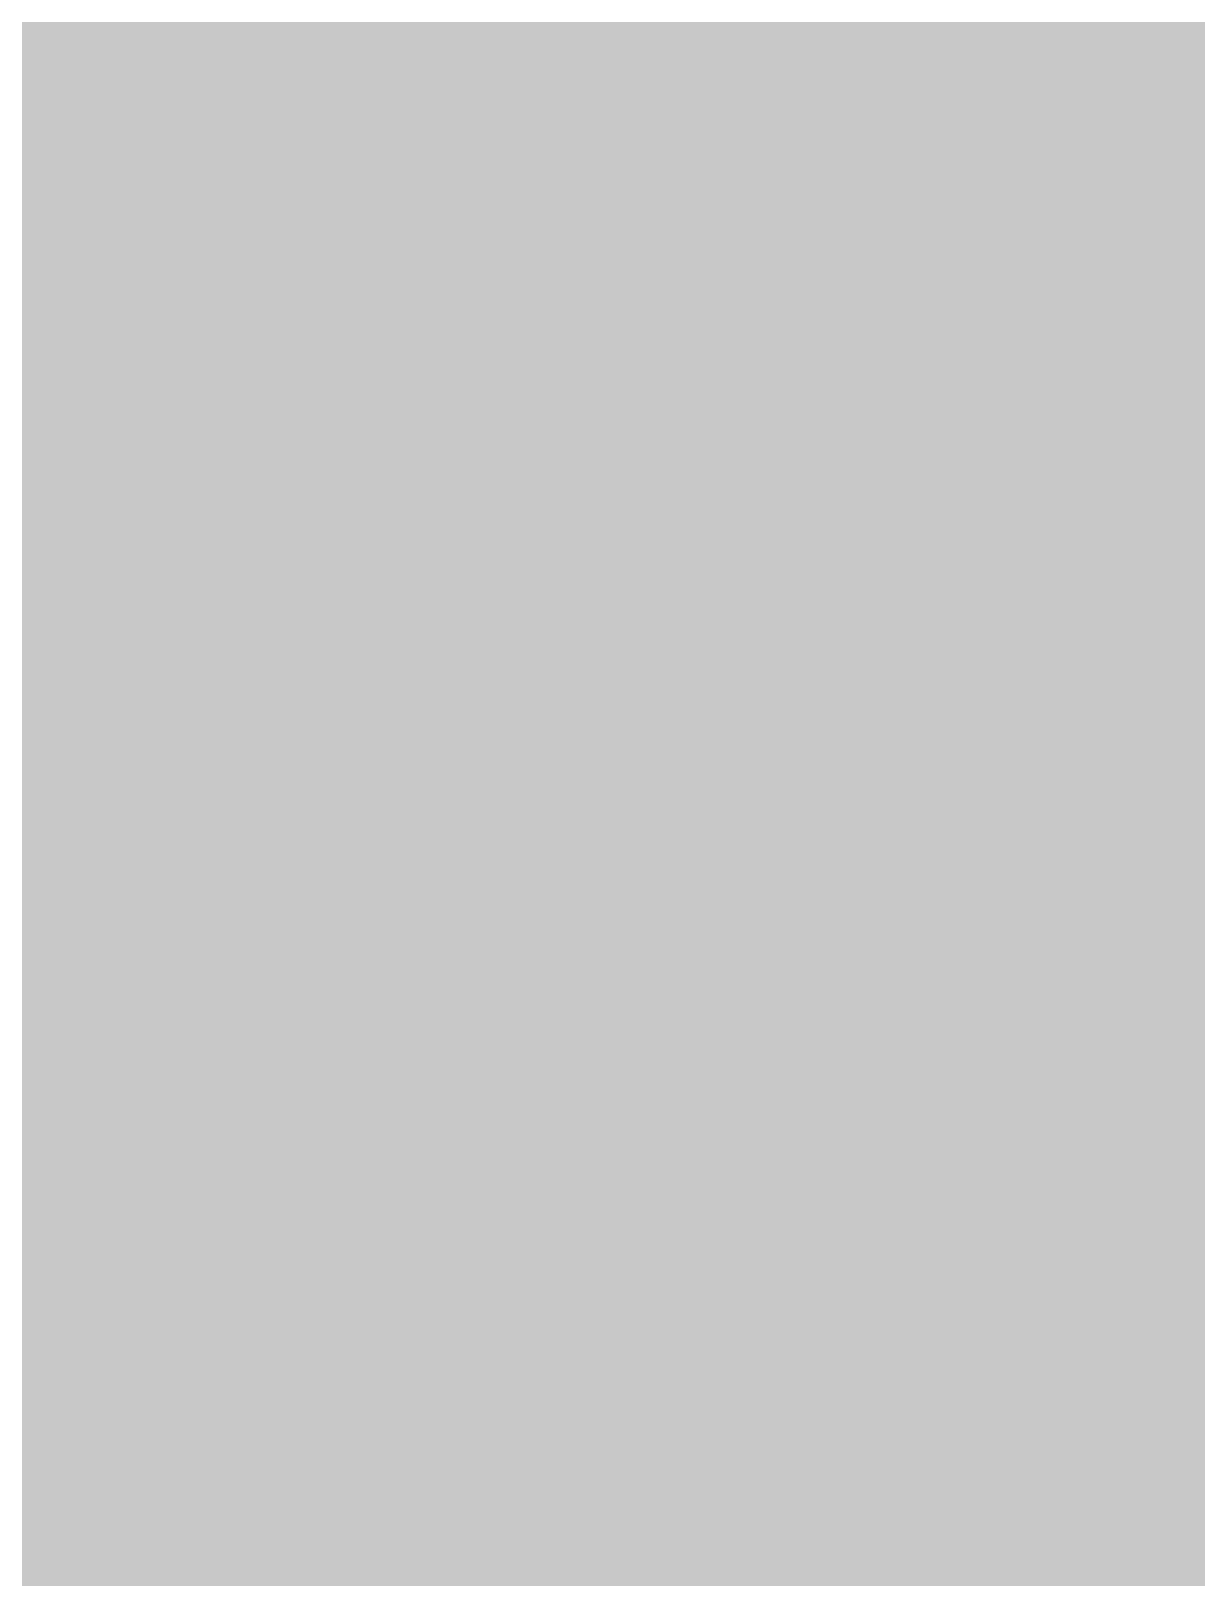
# Model space of a CAD drawing. Header units: inches. Extents: x -2 to 289, y -4 to 187.
# Drawn here: x 62.4243 to 62.5384, y 30.7946 to 30.946 of the extents above; entities that cross this region are included whole.
import ezdxf

# ---------------------------------------------------------------- set-up
doc = ezdxf.new("R2010")
doc.units = ezdxf.units.IN
for name, color, linetype in [('Bottom Layer', 5, 'Continuous'), ('Drill Drawing', 1, 'Continuous'), ('Layer 1', 16, 'Continuous'), ('Layer 2', 76, 'Continuous'), ('Top Layer', 1, 'Continuous')]:
    doc.layers.add(name, color=color, linetype=linetype)

msp = doc.modelspace()

# ---------------------------------------------------------------- hatches: boundary and pattern name
at = {"layer": 'Bottom Layer'}
h = msp.add_hatch(color=5, dxfattribs=at)
edge = h.paths.add_edge_path()
edge.add_arc((62.6364, 31.14505), 0.3, 0, 360)
at = {"layer": 'Layer 1'}
h = msp.add_hatch(color=16, dxfattribs=at)
edge = h.paths.add_edge_path()
edge.add_arc((62.6364, 31.14505), 0.3, 0, 360)
at = {"layer": 'Layer 2'}
h = msp.add_hatch(color=76, dxfattribs=at)
edge = h.paths.add_edge_path()
edge.add_arc((62.6364, 31.14505), 0.3, 0, 360)
at = {"layer": 'Top Layer'}
h = msp.add_hatch(color=1, dxfattribs=at)
edge = h.paths.add_edge_path()
edge.add_arc((62.6364, 31.14505), 0.3, 0, 360)

# ---------------------------------------------------------------- linework, layer by layer
at = {"layer": 'Drill Drawing', "const_width": 0.0508}
for points in [[(62.3824, 30.89105), (62.5094, 31.14505)], [(62.3824, 30.89105), (62.6364, 31.01805)]]:
    msp.add_lwpolyline(points, dxfattribs=at)
at = {"layer": 'Top Layer', "const_width": 0.381}
msp.add_lwpolyline([(62.6364, 31.14505, -0.414214), (61.8744, 30.38305)], format="xyb", dxfattribs=at)

doc.saveas('drawing.dxf')
